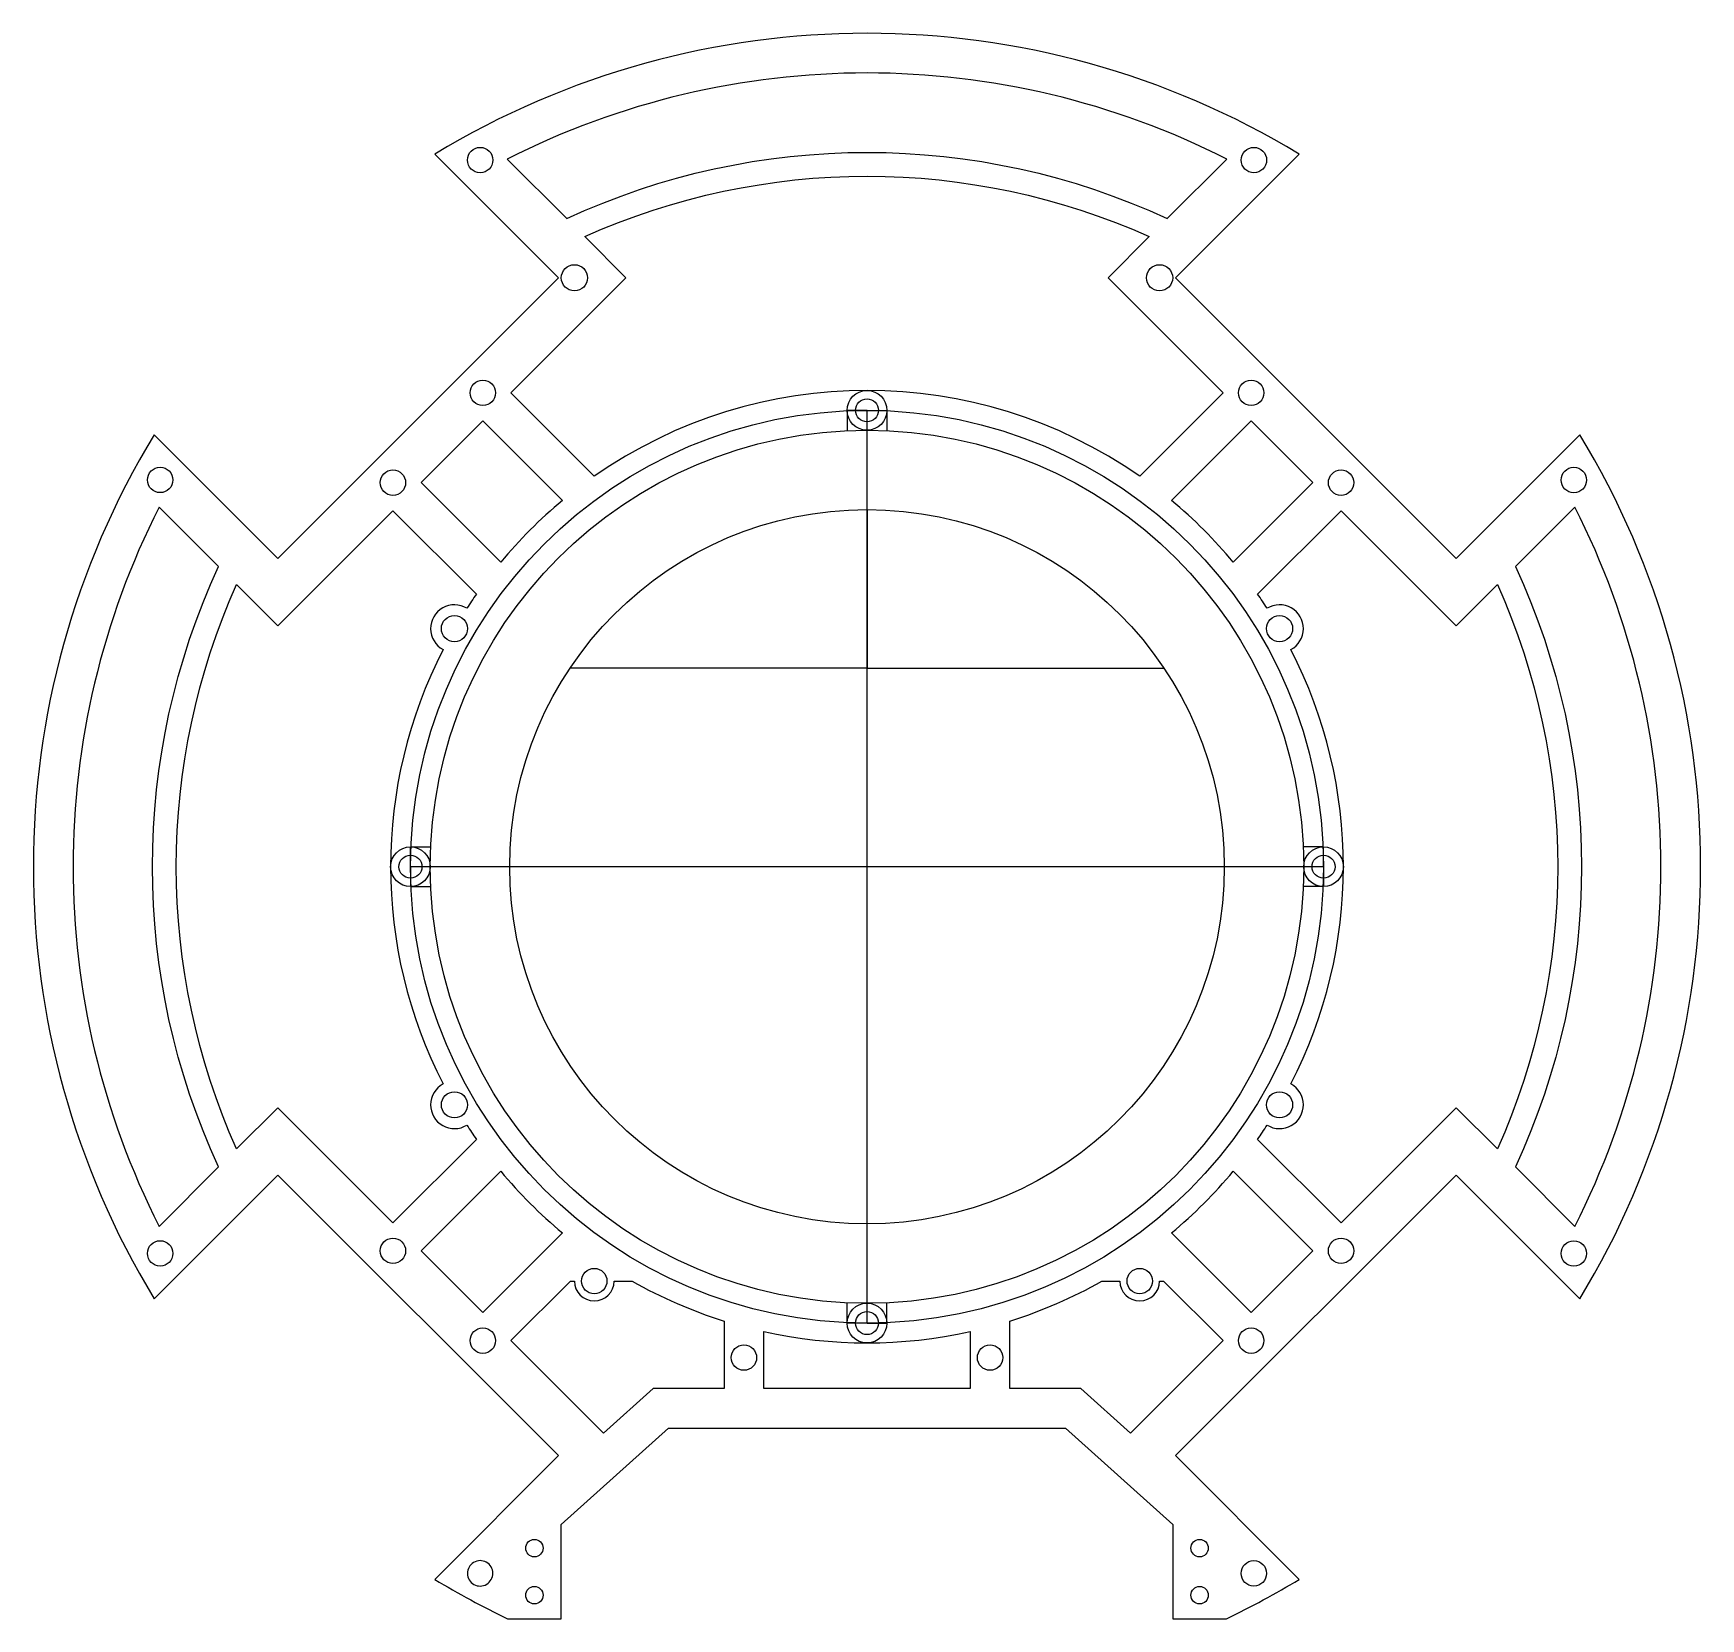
# Model space of a CAD drawing. Header units: millimetres. Extents: x -105 to 105, y -95 to 105.
import ezdxf

# ---------------------------------------------------------------- set-up
doc = ezdxf.new("R2010")
doc.units = ezdxf.units.MM
doc.layers.get('0').update_dxf_attribs({"linetype": 'CONTINUOUS'})

msp = doc.modelspace()

# ---------------------------------------------------------------- linework, layer by layer
for p, q in [((0, 57.5), (-2.5, 57.5)), ((-2.5, 57.5), (-2.5, 54.94)), ((0, 57.5), (2.5, 57.5)), ((0, -57.5), (0, 57.5)), ((2.5, 57.5), (2.5, 54.94)), ((0, 45), (0, 25)), ((0, 25), (-37.42, 25)), ((0, 25), (37.42, 25)), ((-57.5, 0), (-57.5, 2.5)), ((-57.5, 2.5), (-54.94, 2.5)), ((57.5, 2.5), (54.94, 2.5)), ((57.5, 0), (57.5, 2.5)), ((-57.5, 0), (-57.5, -2.5)), ((57.5, 0), (-57.5, 0)), ((55, 0), (45, 0)), ((57.5, 0), (57.5, -2.5)), ((-57.5, -2.5), (-54.94, -2.5)), ((57.5, -2.5), (54.94, -2.5)), ((-2.5, -57.5), (-2.5, -54.94)), ((2.5, -57.5), (2.5, -54.94)), ((0, -57.5), (-2.5, -57.5)), ((0, -57.5), (2.5, -57.5))]:
    msp.add_line(p, q)
for points in [[(74.2, -38.85), (89.79, -54.43, 0.279448), (89.79, 54.43), (74.2, 38.85), (38.85, 74.2), (54.43, 89.79, 0.279448), (-54.43, 89.79), (-38.85, 74.2), (-74.2, 38.85), (-89.79, 54.43, 0.279448), (-89.79, -54.43), (-74.2, -38.85), (-38.85, -74.2), (-54.43, -89.79, 0.024806), (-45.27, -94.74), (-38.5, -94.74), (-38.5, -82.89), (-25, -70.74), (25, -70.74), (38.5, -82.89), (38.5, -94.74), (45.27, -94.74, 0.024806), (54.43, -89.79), (38.85, -74.2)], [(45.31, 89.15, 0.239532), (-45.31, 89.15), (-37.82, 81.67, -0.220341), (37.82, 81.67)], [(35.56, 79.4), (30.36, 74.2), (44.86, 59.71), (34.35, 49.2, 0.314544), (-34.35, 49.2), (-44.86, 59.71), (-30.36, 74.2), (-35.56, 79.4, -0.213702)], [(-46.14, 38.36), (-56.17, 48.39), (-48.39, 56.17), (-38.36, 46.14, 0.04593)], [(38.36, 46.14), (48.39, 56.17), (56.17, 48.39), (46.14, 38.36, 0.04593)], [(-89.15, 45.31, 0.239532), (-89.15, -45.31), (-81.67, -37.82, -0.220341), (-81.67, 37.82)], [(-50.4, -32.56, 0.008972), (-49.2, -34.35), (-59.71, -44.86), (-74.2, -30.36), (-79.4, -35.56, -0.213702), (-79.4, 35.56), (-74.2, 30.36), (-59.71, 44.86), (-49.2, 34.35, 0.008972), (-50.4, 32.56, 1.02532), (-53.4, 27.37, 0.241324), (-53.4, -27.37, 1.02532)], [(53.4, -27.37, 0.241324), (53.4, 27.37, 1.02532), (50.4, 32.56, 0.008972), (49.2, 34.35), (59.71, 44.86), (74.2, 30.36), (79.4, 35.56, -0.213702), (79.4, -35.56), (74.2, -30.36), (59.71, -44.86), (49.2, -34.35, 0.008972), (50.4, -32.56, 1.02532)], [(89.15, -45.31, 0.239532), (89.15, 45.31), (81.67, 37.82, -0.220341), (81.67, -37.82)], [(-38.36, -46.14), (-48.39, -56.17), (-56.17, -48.39), (-46.14, -38.36, 0.04593)], [(46.14, -38.36), (56.17, -48.39), (48.39, -56.17), (38.36, -46.14, 0.04593)], [(-26.92, -65.74), (-33.18, -71.38), (-44.86, -59.71), (-37.35, -52.2), (-36.85, -52.2, 1), (-31.85, -52.2), (-29.59, -52.2, 0.052805), (-18, -57.24), (-18, -65.74)], [(33.18, -71.38), (26.92, -65.74), (18, -65.74), (18, -57.24, 0.052805), (29.59, -52.2), (31.85, -52.2, 1), (36.85, -52.2), (37.35, -52.2), (44.86, -59.71)], [(13, -65.74), (-13, -65.74), (-13, -58.57, 0.109635), (13, -58.57)], [(-49.16, -87.49, 1.000741), (-48.29, -90.57, 1.000741)]]:
    msp.add_lwpolyline(points, format="xyb", close=True)
for centre, radius in [((-48.72, 89.03), 1.6), ((48.73, 89.03), 1.6), ((-36.85, 74.2), 1.65), ((36.85, 74.2), 1.65), ((-48.39, 59.71), 1.6), ((48.39, 59.71), 1.6), ((0, 57.5), 2.5), ((0, 57.5), 1.45), ((0, 57.5), 1.45), ((0, 0), 57.5), ((0, 0), 55), ((0, 0), 55), ((-89.03, 48.73), 1.6), ((-59.71, 48.39), 1.6), ((59.71, 48.39), 1.6), ((89.03, 48.72), 1.6), ((0, 0), 45), ((-51.96, 30), 1.65), ((51.96, 30), 1.65), ((-57.5, 0), 2.5), ((57.5, 0), 2.5), ((-57.5, 0), 1.45), ((-57.5, 0), 1.45), ((57.5, 0), 1.45), ((57.5, 0), 1.45), ((-51.96, -30), 1.65), ((51.96, -30), 1.65), ((-89.03, -48.72), 1.6), ((-59.71, -48.39), 1.6), ((59.71, -48.39), 1.6), ((89.03, -48.73), 1.6), ((-34.35, -52.2), 1.6), ((34.35, -52.2), 1.6), ((0, -57.5), 2.5), ((0, -57.5), 1.45), ((0, -57.5), 1.45), ((-48.39, -59.71), 1.6), ((48.39, -59.71), 1.6), ((-15.5, -61.85), 1.6), ((15.5, -61.85), 1.6), ((-41.89, -85.85), 1.1), ((41.89, -85.85), 1.1), ((48.72, -89.03), 1.6), ((-41.89, -91.78), 1.1), ((41.89, -91.78), 1.1)]:
    msp.add_circle(centre, radius)

doc.saveas('drawing.dxf')
